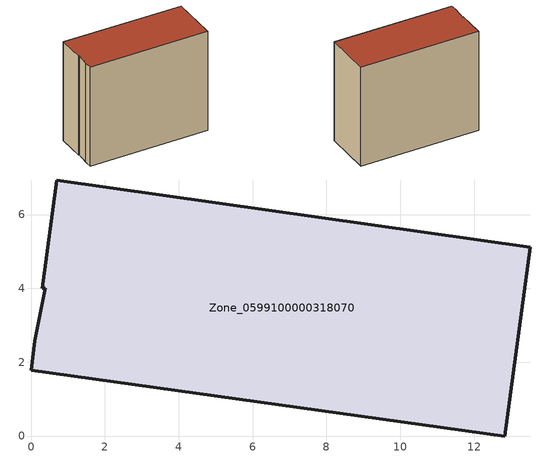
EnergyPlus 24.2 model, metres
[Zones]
Zone_0599100000318070
 floor ground (C_G): 0,1.79 0.11,2.58 0.38,4 0.3,4.01 0.69,6.93 13.53,5.11 12.84,0 z0
 wall outside (C_F): 0.69,6.93 0.3,4.01 0.38,4 0.11,2.58 0,1.79 12.84,0 13.53,5.11 0.69,6.93 z0:11.33
 roof outside (C_R): 0.11,2.58 0,1.79 12.84,0 13.53,5.11 0.69,6.93 0.3,4.01 0.38,4 z11.33
[BUILDING]
Pand.0599100000318070: North Axis=0; Terrain=City; Loads Convergence Tolerance Value=0.04; Temperature Convergence Tolerance Value=0.4; Solar Distribution=FullExterior; Maximum Number of Warmup Days=25; Minimum Number of Warmup Days=1
[Site:Location]
Rotterdam.The.Hague.AP_ZH_NLD Design_Conditions: Latitude=51.96; Longitude=4.45; Time Zone=1; Elevation=-4.5
[SITE:GROUNDTEMPERATURE:BUILDINGSURFACE]
18, 18, 18, 18, 18, 18, 18, 18, 18, 18, 18, 18
[MATERIAL] Thermal Absorptance=0.9; Solar Absorptance=0.7; Visible Absorptance=0.7
Name | Roughness | Thickness | Conductivity | Density | Specific Heat
G.TI.1946 | MediumSmooth | 0.15 | 1 | 540 | 1210
F.TI.1946 | Rough | 0.3 | 0.857143 | 1920 | 840
R.TI.1946 | MediumRough | 0.2 | 0.1 | 1500 | 1000
[CONSTRUCTION]
C_G: G.TI.1946
C_F: F.TI.1946
C_R: R.TI.1946
[ZONE]
Zone_0599100000318070: Type=1; Multiplier=1; Ceiling Height=Autocalculate; Volume=Autocalculate; Floor Area=autocalculate; Part of Total Floor Area=Yes
[ZONEINFILTRATION:DESIGNFLOWRATE]
Infil_Zone_0599100000318070: Zone or ZoneList or Space or SpaceList=Zone_0599100000318070; Schedule=AlwaysOn; Design Flow Rate Calculation Method=Flow/Area; Flow Rate per Floor Area=0.003; Constant Term Coefficient=1; Temperature Term Coefficient=0; Velocity Term Coefficient=0; Velocity Squared Term Coefficient=0
[HVACTEMPLATE:ZONE:IDEALLOADSAIRSYSTEM]
Zone_0599100000318070: Maximum Heating Supply Air Temperature=50; Minimum Cooling Supply Air Temperature=13; Maximum Heating Supply Air Humidity Ratio=0.0156; Minimum Cooling Supply Air Humidity Ratio=0.0077; Heating Limit=NoLimit; Cooling Limit=NoLimit; Dehumidification Control Type=ConstantSensibleHeatRatio; Cooling Sensible Heat Ratio=0.7; Dehumidification Setpoint=60; Humidification Control Type=None; Humidification Setpoint=30; Outdoor Air Method=None; Outdoor Air Flow Rate per Person=0.00944; Outdoor Air Flow Rate per Zone Floor Area=0; Outdoor Air Flow Rate per Zone=0; Demand Controlled Ventilation Type=None; Outdoor Air Economizer Type=NoEconomizer; Heat Recovery Type=None; Sensible Heat Recovery Effectiveness=0.7; Latent Heat Recovery Effectiveness=0.65
[ZONECONTROL:THERMOSTAT]
ThermostatControl_Zone_0599100000318070: Zone or ZoneList=Zone_0599100000318070; Control Type Schedule=DualSetpointControlType; Control 1=Thermostat_Zone_0599100000318070; Temperature Difference Between Cutout And Setpoint=0
[THERMOSTATSETPOINT:DUALSETPOINT]
Thermostat_Zone_0599100000318070: Heating Setpoint Temperature Schedule=HeatingSetpoint_Zone_0599100000318070; Cooling Setpoint Temperature Schedule=CoolingSetpoint_Zone_0599100000318070
[SCHEDULE:COMPACT]
HeatingSetpoint_Zone_0599100000318070: Through: 12/31, For: AllDays, Until: 24:00, 21
CoolingSetpoint_Zone_0599100000318070: Through: 12/31, For: AllDays, Until: 24:00, 24
DualSetpointControlType: Through: 12/31, For: AllDays, Until: 24:00, 4
AlwaysOn: Through: 12/31, For: AllDays, Until: 24:00, 1
